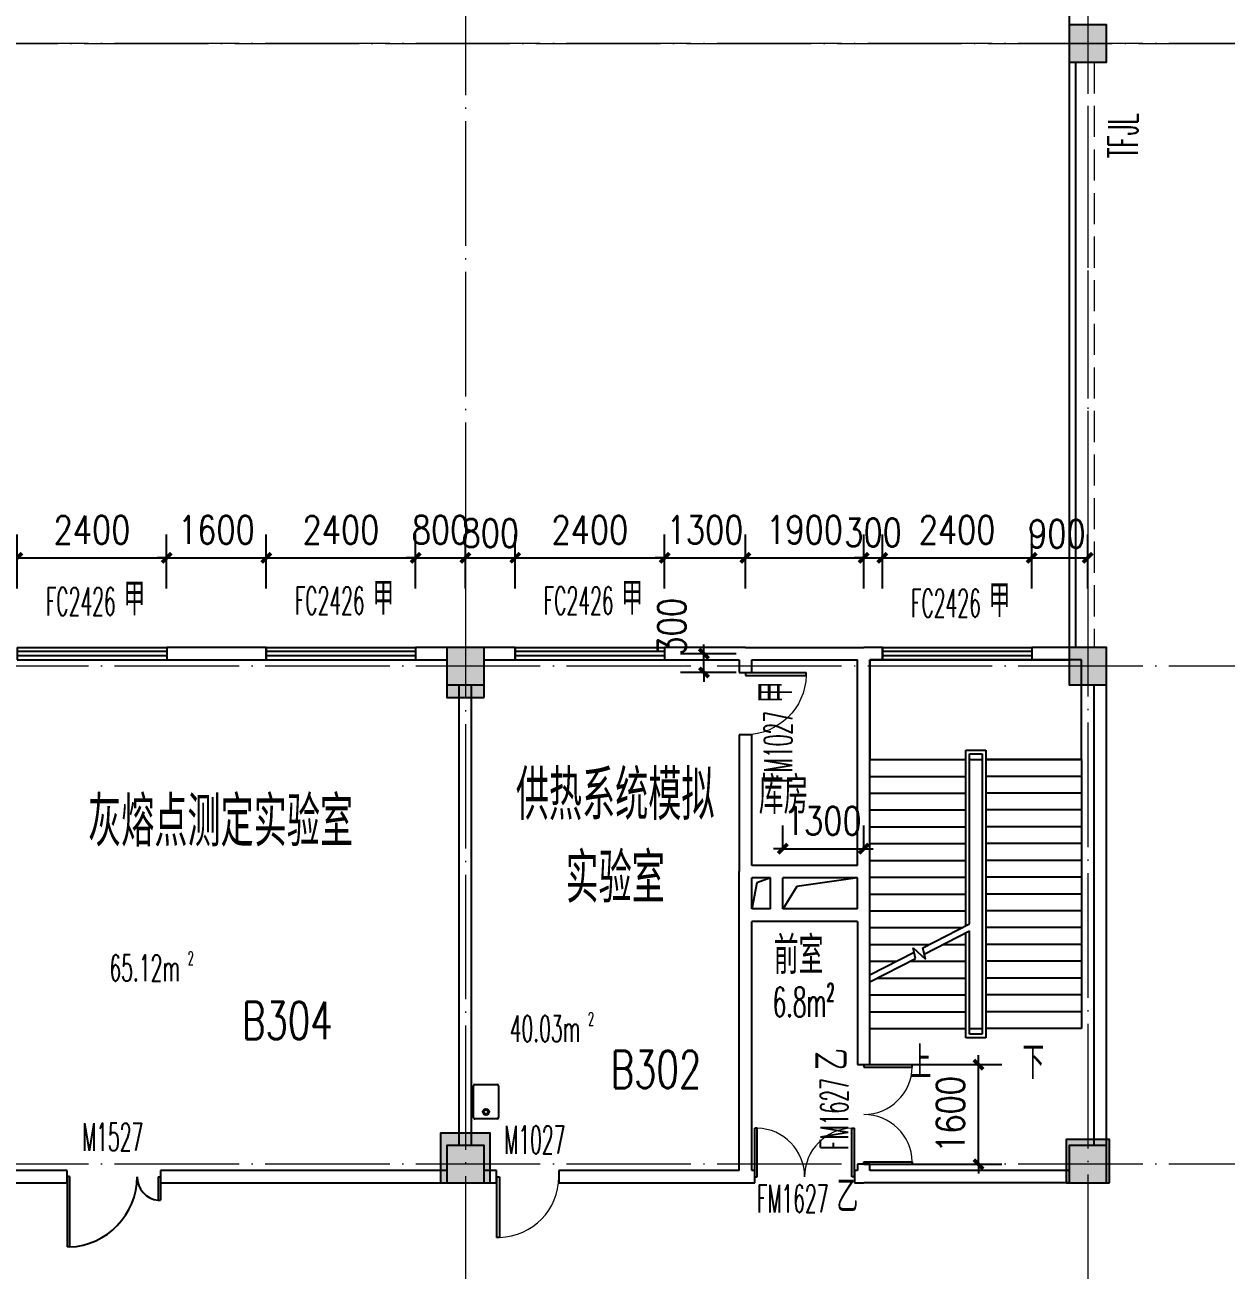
# Model space of a CAD drawing. Extents: x 1417642 to 3570900, y 124798 to 1191112.
# Drawn here: x 1557932 to 1577232, y 442096 to 462095 of the extents above; entities that cross this region are included whole.
import ezdxf

# ---------------------------------------------------------------- set-up
doc = ezdxf.new("R2010")
doc.units = 0
doc.header["$LTSCALE"] = 1000
doc.header["$MEASUREMENT"] = 0
doc.linetypes.add('DASH', pattern=[0.35, 0.25, -0.1])
doc.linetypes.add('DOTE', pattern=[2.42, 2, -0.2, 0.02, -0.2])
doc.layers.get('0').update_dxf_attribs({"linetype": 'CONTINUOUS'})
doc.layers.get('Defpoints').update_dxf_attribs({"linetype": 'CONTINUOUS'})
for name, color, linetype in [('colu', 2, 'CONTINUOUS'), ('COLUMN', 9, 'CONTINUOUS'), ('DIM_SYMB', 3, 'CONTINUOUS'), ('DOTE', 1, 'DOTE'), ('LATRINE', 6, 'CONTINUOUS'), ('PUB_DIM', 3, 'CONTINUOUS'), ('PUB_HATCH', 8, 'CONTINUOUS'), ('PUB_TEXT', 40, 'CONTINUOUS'), ('SPACE', 7, 'CONTINUOUS'), ('STAIR', 2, 'CONTINUOUS'), ('tiaozheng', 20, 'CONTINUOUS'), ('WALL', 4, 'CONTINUOUS'), ('WINDOW', 2, 'CONTINUOUS'), ('WINDOW_TEXT', 7, 'CONTINUOUS'), ('填充', 252, 'CONTINUOUS'), ('柱填充', 8, 'CONTINUOUS'), ('水点', 3, 'CONTINUOUS')]:
    doc.layers.add(name, color=color, linetype=linetype)
doc.styles.add('_TCH_DIM', font='ROMANS', dxfattribs={"width": 0.7, "bigfont": 'Z'})
doc.styles.add('_TCH_SPACE', font='ROMANS', dxfattribs={"width": 0.7, "height": 5, "bigfont": 'Z'})
doc.styles.add('_TCH_WINDOW', font='ROMANS.shx', dxfattribs={"width": 0.7, "height": 400, "bigfont": 'Z.shx'})
doc.styles.add('DIM_FONT', font='SIMPLEX.shx', dxfattribs={"width": 0.8})
doc.styles.get("Standard").update_dxf_attribs({"font": 'GBENOR', "bigfont": 'GBCBIG'})
doc.styles.add('Z', font='ROMANS', dxfattribs={"width": 0.7, "bigfont": 'Z'})
doc.dimstyles.new('DIMN150', dxfattribs={"dimscale": 1.5, "dimtxt": 300, "dimasz": 100, "dimexe": 250, "dimexo": 300, "dimgap": 150, "dimtad": 1, "dimdec": 0, "dimzin": 0, "dimdsep": 46, "dimtxsty": 'DIM_FONT', "dimblk": 'ARCHTICK', "dimcen": 0.09, "dimdle": 1.5, "dimclrt": 7, "dimazin": 2, "dimtfac": 1, "dimtdec": 0, "dimtix": 1, "dimtmove": 2, "dimatfit": 3, "dimldrblk": 'ARCHTICK', "dimfxl": 1, "dimtolj": 1, "dimtzin": 0, "dimarcsym": 0})

# ---------------------------------------------------------------- blocks, each defined once
blk = doc.blocks.new('M_E3')
for p, q in [((-275, -410), (-275, -50)), ((-255, -30), (255, -30)), ((275, -50), (275, -410)), ((255, -430), (-255, -430))]:
    blk.add_line(p, q)
at = {"const_width": 1.5}
for points in [[(-275, 0, 0.414214), (-305, -30, 0.414214)], [(305, -30, 0.414214), (275, 0, 0.414214)], [(-305, -430, 0.414214), (-275, -460, 0.414214)], [(275, -460, 0.414214), (305, -430, 0.414214)]]:
    blk.add_lwpolyline(points, format="xyb", dxfattribs=at)
for points in [[(-275, 0), (275, 0)], [(-305, -430), (-305, -30)], [(305, -30), (305, -430)], [(275, -460), (-275, -460)]]:
    blk.add_lwpolyline(points, dxfattribs=at)
for radius in [50, 32.5]:
    blk.add_circle((165, -230), radius)
for centre, start, end in [((-255, -50), 90, 180), ((255, -50), 0, 90), ((-255, -410), 180, 270), ((255, -410), 270, 0)]:
    blk.add_arc(centre, 20, start, end)
at = {"width": 0.8, "flags": 9}
for tag in ['XSIZE', 'YSIZE']:
    blk.add_attdef(tag, (0, 0), '', height=0.5, dxfattribs=at)
blk = doc.blocks.new('i89')
at = {"layer": '柱填充'}
h = blk.add_hatch(color=256, dxfattribs=at)
h.paths.add_polyline_path([(1555333, 501498), (1555333, 502098), (1554733, 502098), (1554733, 501498)])
h.paths.add_polyline_path([(1525733, 501498), (1525733, 502098), (1525133, 502098), (1525133, 501498)])
h.paths.add_polyline_path([(1517733, 501498), (1517733, 502098), (1517133, 502098), (1517133, 501498)])
h.paths.add_polyline_path([(1509733, 501498), (1509733, 502098), (1509133, 502098), (1509133, 501498)])
h.paths.add_polyline_path([(1501733, 501498), (1501733, 502098), (1501133, 502098), (1501133, 501498)])
h.paths.add_polyline_path([(1498133, 501498), (1498133, 502098), (1497533, 502098), (1497533, 501498)])
h.paths.add_polyline_path([(1498133, 529448), (1498133, 530148), (1497433, 530148), (1497433, 529448)])
h.paths.add_polyline_path([(1498133, 537448), (1498133, 538148), (1497433, 538148), (1497433, 537448)])
h.paths.add_polyline_path([(1541783, 545398), (1541783, 546098), (1541083, 546098), (1541083, 545398)])
h.paths.add_polyline_path([(1565333, 559098), (1565333, 559698), (1564733, 559698), (1564733, 559098)])
h.paths.add_polyline_path([(1565383, 549098), (1565383, 549798), (1564683, 549798), (1564683, 549098)])
h.paths.add_polyline_path([(1565333, 545498), (1565333, 546098), (1564733, 546098), (1564733, 545498)])
h.paths.add_polyline_path([(1565383, 538098), (1564683, 538098), (1564683, 537498), (1565383, 537498)])
h.paths.add_polyline_path([(1565333, 529498), (1565333, 530098), (1564733, 530098), (1564733, 529498)])
h.paths.add_polyline_path([(1565333, 519498), (1565333, 520098), (1564733, 520098), (1564733, 519498)])
h.paths.add_polyline_path([(1565333, 511498), (1565333, 512098), (1564733, 512098), (1564733, 511498)])
h.paths.add_polyline_path([(1565333, 501498), (1565333, 502098), (1564733, 502098), (1564733, 501498)])
h.paths.add_polyline_path([(1555333, 559098), (1555333, 559698), (1554733, 559698), (1554733, 559098)])
h.paths.add_polyline_path([(1555333, 549098), (1555333, 549698), (1554733, 549698), (1554733, 549098)])
h.paths.add_polyline_path([(1555333, 545498), (1555333, 546098), (1554733, 546098), (1554733, 545498)])
h.paths.add_polyline_path([(1555333, 537498), (1555333, 538098), (1554733, 538098), (1554733, 537498)])
h.paths.add_polyline_path([(1555433, 529448), (1555433, 530148), (1554733, 530148), (1554733, 529448)])
h.paths.add_polyline_path([(1555433, 519448), (1555433, 520148), (1554733, 520148), (1554733, 519448)])
h.paths.add_polyline_path([(1555433, 511498), (1555433, 512198), (1554733, 512198), (1554733, 511498)])
h.paths.add_polyline_path([(1551733, 557298), (1551733, 557898), (1551133, 557898), (1551133, 557298)])
h.paths.add_polyline_path([(1551783, 549098), (1551783, 549798), (1551083, 549798), (1551083, 549098)])
h.paths.add_polyline_path([(1551733, 545498), (1551733, 546098), (1551133, 546098), (1551133, 545498)])
h.paths.add_polyline_path([(1551733, 537498), (1551733, 538098), (1551133, 538098), (1551133, 537498)])
h.paths.add_polyline_path([(1551733, 529498), (1551733, 530098), (1551133, 530098), (1551133, 529498)])
h.paths.add_polyline_path([(1551733, 519498), (1551733, 520098), (1551133, 520098), (1551133, 519498)])
h.paths.add_polyline_path([(1551783, 511498), (1551783, 512198), (1551083, 512198), (1551083, 511498)])
h.paths.add_polyline_path([(1551733, 501498), (1551733, 502098), (1551133, 502098), (1551133, 501498)])
h.paths.add_polyline_path([(1541733, 559098), (1541733, 559698), (1541133, 559698), (1541133, 559098)])
h.paths.add_polyline_path([(1541733, 557298), (1541733, 557898), (1541133, 557898), (1541133, 557298)])
h.paths.add_polyline_path([(1541783, 549098), (1541783, 549798), (1541083, 549798), (1541083, 549098)])
h.paths.add_polyline_path([(1541733, 537498), (1541733, 538298), (1541133, 538298), (1541133, 537498)])
h.paths.add_polyline_path([(1541733, 519298), (1541733, 520098), (1541133, 520098), (1541133, 519298)])
h.paths.add_polyline_path([(1541833, 511498), (1541833, 512298), (1541033, 512298), (1541033, 511498)])
h.paths.add_polyline_path([(1541733, 501498), (1541733, 502098), (1541133, 502098), (1541133, 501498)])
h.paths.add_polyline_path([(1533733, 559098), (1533733, 559698), (1533133, 559698), (1533133, 559098)])
h.paths.add_polyline_path([(1533783, 549098), (1533783, 549798), (1533083, 549798), (1533083, 549098)])
h.paths.add_polyline_path([(1533733, 545498), (1533733, 546098), (1533133, 546098), (1533133, 545498)])
h.paths.add_polyline_path([(1533733, 537498), (1533733, 538298), (1533133, 538298), (1533133, 537498)])
h.paths.add_polyline_path([(1533733, 519298), (1533733, 520098), (1533133, 520098), (1533133, 519298)])
h.paths.add_polyline_path([(1533833, 511498), (1533833, 512298), (1533033, 512298), (1533033, 511498)])
h.paths.add_polyline_path([(1533733, 501498), (1533733, 502098), (1533133, 502098), (1533133, 501498)])
h.paths.add_polyline_path([(1525733, 559098), (1525733, 559698), (1525133, 559698), (1525133, 559098)])
h.paths.add_polyline_path([(1525783, 549098), (1525783, 549798), (1525083, 549798), (1525083, 549098)])
h.paths.add_polyline_path([(1525733, 545498), (1525733, 546098), (1525133, 546098), (1525133, 545498)])
h.paths.add_polyline_path([(1525733, 537498), (1525733, 538298), (1525133, 538298), (1525133, 537498)])
h.paths.add_polyline_path([(1525733, 519298), (1525733, 520098), (1525133, 520098), (1525133, 519298)])
h.paths.add_polyline_path([(1525833, 511498), (1525833, 512298), (1525033, 512298), (1525033, 511498)])
h.paths.add_polyline_path([(1517733, 559098), (1517733, 559698), (1517133, 559698), (1517133, 559098)])
h.paths.add_polyline_path([(1517783, 549098), (1517783, 549798), (1517083, 549798), (1517083, 549098)])
h.paths.add_polyline_path([(1517733, 545498), (1517733, 546098), (1517133, 546098), (1517133, 545498)])
h.paths.add_polyline_path([(1517733, 537498), (1517733, 538298), (1517133, 538298), (1517133, 537498)])
h.paths.add_polyline_path([(1517733, 519298), (1517733, 520098), (1517133, 520098), (1517133, 519298)])
h.paths.add_polyline_path([(1517833, 511498), (1517833, 512298), (1517033, 512298), (1517033, 511498)])
h.paths.add_polyline_path([(1509733, 559098), (1509733, 559698), (1509133, 559698), (1509133, 559098)])
h.paths.add_polyline_path([(1509783, 549098), (1509783, 549798), (1509083, 549798), (1509083, 549098)])
h.paths.add_polyline_path([(1509733, 545498), (1509733, 546098), (1509133, 546098), (1509133, 545498)])
h.paths.add_polyline_path([(1509733, 537498), (1509733, 538298), (1509133, 538298), (1509133, 537498)])
h.paths.add_polyline_path([(1509733, 519298), (1509733, 520098), (1509133, 520098), (1509133, 519298)])
h.paths.add_polyline_path([(1509833, 511498), (1509833, 512298), (1509033, 512298), (1509033, 511498)])
h.paths.add_polyline_path([(1509733, 480798), (1509733, 481398), (1509133, 481398), (1509133, 480798)])
h.paths.add_polyline_path([(1501733, 559098), (1501733, 559698), (1501133, 559698), (1501133, 559098)])
h.paths.add_polyline_path([(1501733, 549098), (1501733, 549698), (1501133, 549698), (1501133, 549098)])
h.paths.add_polyline_path([(1501733, 545498), (1501733, 546098), (1501133, 546098), (1501133, 545498)])
h.paths.add_polyline_path([(1501733, 537498), (1501733, 538098), (1501133, 538098), (1501133, 537498)])
h.paths.add_polyline_path([(1501733, 529498), (1501733, 530098), (1501133, 530098), (1501133, 529498)])
h.paths.add_polyline_path([(1501733, 519498), (1501733, 520098), (1501133, 520098), (1501133, 519498)])
h.paths.add_polyline_path([(1501833, 511498), (1501833, 512198), (1501133, 512198), (1501133, 511498)])
h.paths.add_polyline_path([(1501733, 480798), (1501733, 481398), (1501133, 481398), (1501133, 480798)])
h.paths.add_polyline_path([(1498133, 559098), (1498133, 559698), (1497533, 559698), (1497533, 559098)])
h.paths.add_polyline_path([(1498183, 549098), (1498183, 549798), (1497483, 549798), (1497483, 549098)])
h.paths.add_polyline_path([(1498133, 545498), (1498133, 546098), (1497533, 546098), (1497533, 545498)])
h.paths.add_polyline_path([(1498133, 519448), (1498133, 520148), (1497433, 520148), (1497433, 519448)])
h.paths.add_polyline_path([(1498133, 511448), (1498133, 512148), (1497433, 512148), (1497433, 511448)])
h.paths.add_polyline_path([(1498133, 480798), (1498133, 481398), (1497533, 481398), (1497533, 480798)])
h.paths.add_polyline_path([(1488133, 559098), (1488133, 559698), (1487533, 559698), (1487533, 559098)])
h.paths.add_polyline_path([(1488233, 549098), (1488233, 549798), (1487533, 549798), (1487533, 549098)])
h.paths.add_polyline_path([(1488133, 545498), (1488133, 546098), (1487533, 546098), (1487533, 545498)])
h.paths.add_polyline_path([(1488133, 537498), (1488133, 538098), (1487533, 538098), (1487533, 537498)])
h.paths.add_polyline_path([(1488133, 529498), (1488133, 530098), (1487533, 530098), (1487533, 529498)])
h.paths.add_polyline_path([(1488133, 519498), (1488133, 520098), (1487533, 520098), (1487533, 519498)])
h.paths.add_polyline_path([(1488133, 511498), (1488133, 512098), (1487533, 512098), (1487533, 511498)])
h.paths.add_polyline_path([(1488133, 501498), (1488133, 502098), (1487533, 502098), (1487533, 501498)])
h.paths.add_polyline_path([(1488133, 480798), (1488133, 481398), (1487533, 481398), (1487533, 480798)])
h.paths.add_polyline_path([(1498133, 484398), (1498133, 485198), (1497433, 485198), (1497433, 484398)])
h.paths.add_polyline_path([(1498134, 496298), (1498134, 497098), (1497433, 497098), (1497433, 496298)])
h.paths.add_polyline_path([(1487533, 497098), (1487533, 496298), (1488233, 496298), (1488233, 497098)])
h.paths.add_polyline_path([(1487533, 485198), (1487533, 484398), (1488233, 484398), (1488233, 485198)])
h.paths.add_polyline_path([(1509733, 496298), (1509733, 497098), (1509033, 497098), (1509033, 496298)])
h.paths.add_polyline_path([(1509733, 484398), (1509733, 485198), (1509033, 485198), (1509033, 484398)])
at = {"layer": 'colu'}
for points in [[(1551733, 529498), (1551733, 530098), (1551133, 530098), (1551133, 529498)], [(1541733, 519298), (1541733, 520098), (1541133, 520098), (1541133, 519298)], [(1551733, 519498), (1551733, 520098), (1551133, 520098), (1551133, 519498)], [(1541833, 511498), (1541833, 512298), (1541033, 512298), (1541033, 511498)], [(1551783, 511498), (1551783, 512198), (1551083, 512198), (1551083, 511498)]]:
    blk.add_lwpolyline(points, close=True, dxfattribs=at)
blk = doc.blocks.new('_ArchTick')
at = {"color": 0, "linetype": 'ByBlock', "const_width": 0.4}
blk.add_lwpolyline([(-0.5, -0.5), (0.5, 0.5)], dxfattribs=at)
blk = doc.blocks.new('*D1680')
at = {"layer": 'Defpoints', "color": 0}
for p in [(1568843, 451996), (1569808, 451996), (1569808, 451696)]:
    blk.add_point(p, dxfattribs=at)
at = {"layer": 'PUB_DIM', "color": 0, "lineweight": -2}
for p, q in [((1569358, 451996), (1568468, 451996)), ((1568843, 451996), (1568843, 452146)), ((1568843, 451696), (1568843, 451996)), ((1569358, 451696), (1568468, 451696)), ((1568843, 451696), (1568843, 451546))]:
    blk.add_line(p, q, dxfattribs=at)
at = {"layer": 'PUB_DIM', "color": 0, "lineweight": -2, "xscale": 150, "yscale": 150, "zscale": 150}
for p, rotation in [((1568843, 451996), 270), ((1568843, 451696), 90)]:
    blk.add_blockref('_ArchTick', p, dxfattribs=dict(at, rotation=rotation))
at = {"layer": 'PUB_DIM', "color": 7, "insert": (1568326, 452429), "char_height": 450, "attachment_point": 5, "rotation": 90, "style": 'DIM_FONT'}
blk.add_mtext('\\A1;300', dxfattribs=at)
blk = doc.blocks.new('*D1681')
at = {"layer": 'Defpoints', "color": 0}
for p in [(1571410, 448864), (1570110, 448396), (1571410, 448396)]:
    blk.add_point(p, dxfattribs=at)
at = {"layer": 'PUB_DIM', "color": 0, "lineweight": -2}
for p, q in [((1570110, 448846), (1570110, 449239)), ((1571410, 448846), (1571410, 449239)), ((1570110, 448864), (1569960, 448864)), ((1570110, 448864), (1571410, 448864)), ((1571410, 448864), (1571560, 448864))]:
    blk.add_line(p, q, dxfattribs=at)
at = {"layer": 'PUB_DIM', "color": 0, "lineweight": -2, "xscale": 150, "yscale": 150, "zscale": 150}
blk.add_blockref('_ArchTick', (1570110, 448864), dxfattribs=at)
at = {"layer": 'PUB_DIM', "color": 0, "lineweight": -2, "xscale": 150, "yscale": 150, "zscale": 150, "rotation": 180}
blk.add_blockref('_ArchTick', (1571410, 448864), dxfattribs=at)
at = {"layer": 'PUB_DIM', "color": 7, "insert": (1570760, 449314), "char_height": 450, "attachment_point": 5, "style": 'DIM_FONT'}
blk.add_mtext('\\A1;1300', dxfattribs=at)
blk = doc.blocks.new('*D1830')
at = {"layer": 'Defpoints', "color": 0}
for p in [(1560210, 453536), (1557810, 452591), (1560210, 452591)]:
    blk.add_point(p, dxfattribs=at)
at = {"layer": 'PUB_DIM', "color": 0, "lineweight": -2}
for p, q in [((1557810, 453041), (1557810, 453911)), ((1560210, 453041), (1560210, 453911)), ((1557808, 453536), (1560213, 453536))]:
    blk.add_line(p, q, dxfattribs=at)
at = {"layer": 'PUB_DIM', "color": 0, "lineweight": -2, "xscale": 150, "yscale": 150, "zscale": 150, "rotation": 180}
blk.add_blockref('_ArchTick', (1557810, 453536), dxfattribs=at)
at = {"layer": 'PUB_DIM', "color": 0, "lineweight": -2, "xscale": 150, "yscale": 150, "zscale": 150}
blk.add_blockref('_ArchTick', (1560210, 453536), dxfattribs=at)
at = {"layer": 'PUB_DIM', "color": 7, "insert": (1559010, 453986), "char_height": 450, "attachment_point": 5, "style": 'DIM_FONT'}
blk.add_mtext('\\A1;2400', dxfattribs=at)
blk = doc.blocks.new('*D1831')
at = {"layer": 'Defpoints', "color": 0}
for p in [(1561810, 453536), (1560210, 452591), (1561810, 452591)]:
    blk.add_point(p, dxfattribs=at)
at = {"layer": 'PUB_DIM', "color": 0, "lineweight": -2}
for p, q in [((1560210, 453041), (1560210, 453911)), ((1561810, 453041), (1561810, 453911)), ((1560210, 453536), (1560060, 453536)), ((1560210, 453536), (1561810, 453536)), ((1561810, 453536), (1561960, 453536))]:
    blk.add_line(p, q, dxfattribs=at)
at = {"layer": 'PUB_DIM', "color": 0, "lineweight": -2, "xscale": 150, "yscale": 150, "zscale": 150}
blk.add_blockref('_ArchTick', (1560210, 453536), dxfattribs=at)
at = {"layer": 'PUB_DIM', "color": 0, "lineweight": -2, "xscale": 150, "yscale": 150, "zscale": 150, "rotation": 180}
blk.add_blockref('_ArchTick', (1561810, 453536), dxfattribs=at)
at = {"layer": 'PUB_DIM', "color": 7, "insert": (1561010, 453986), "char_height": 450, "attachment_point": 5, "style": 'DIM_FONT'}
blk.add_mtext('\\A1;1600', dxfattribs=at)
blk = doc.blocks.new('*D1832')
at = {"layer": 'Defpoints', "color": 0}
for p in [(1564210, 453536), (1561810, 452591), (1564210, 452591)]:
    blk.add_point(p, dxfattribs=at)
at = {"layer": 'PUB_DIM', "color": 0, "lineweight": -2}
for p, q in [((1561810, 453041), (1561810, 453911)), ((1564210, 453041), (1564210, 453911)), ((1561808, 453536), (1564213, 453536))]:
    blk.add_line(p, q, dxfattribs=at)
at = {"layer": 'PUB_DIM', "color": 0, "lineweight": -2, "xscale": 150, "yscale": 150, "zscale": 150, "rotation": 180}
blk.add_blockref('_ArchTick', (1561810, 453536), dxfattribs=at)
at = {"layer": 'PUB_DIM', "color": 0, "lineweight": -2, "xscale": 150, "yscale": 150, "zscale": 150}
blk.add_blockref('_ArchTick', (1564210, 453536), dxfattribs=at)
at = {"layer": 'PUB_DIM', "color": 7, "insert": (1563010, 453986), "char_height": 450, "attachment_point": 5, "style": 'DIM_FONT'}
blk.add_mtext('\\A1;2400', dxfattribs=at)
blk = doc.blocks.new('*D1833')
at = {"layer": 'Defpoints', "color": 0}
for p in [(1565010, 453536), (1564210, 452591), (1565010, 452591)]:
    blk.add_point(p, dxfattribs=at)
at = {"layer": 'PUB_DIM', "color": 0, "lineweight": -2}
for p, q in [((1564210, 453041), (1564210, 453911)), ((1565010, 453041), (1565010, 453911)), ((1564210, 453536), (1564060, 453536)), ((1564210, 453536), (1565010, 453536)), ((1565010, 453536), (1565160, 453536))]:
    blk.add_line(p, q, dxfattribs=at)
at = {"layer": 'PUB_DIM', "color": 0, "lineweight": -2, "xscale": 150, "yscale": 150, "zscale": 150}
blk.add_blockref('_ArchTick', (1564210, 453536), dxfattribs=at)
at = {"layer": 'PUB_DIM', "color": 0, "lineweight": -2, "xscale": 150, "yscale": 150, "zscale": 150, "rotation": 180}
blk.add_blockref('_ArchTick', (1565010, 453536), dxfattribs=at)
at = {"layer": 'PUB_DIM', "color": 7, "insert": (1564610, 453986), "char_height": 450, "attachment_point": 5, "style": 'DIM_FONT'}
blk.add_mtext('\\A1;800', dxfattribs=at)
blk = doc.blocks.new('*D1834')
at = {"layer": 'Defpoints', "color": 0}
for p in [(1565810, 453536), (1565010, 452591), (1565810, 452591)]:
    blk.add_point(p, dxfattribs=at)
at = {"layer": 'PUB_DIM', "color": 0, "lineweight": -2}
for p, q in [((1565010, 453041), (1565010, 453911)), ((1565810, 453041), (1565810, 453911)), ((1565008, 453536), (1565813, 453536))]:
    blk.add_line(p, q, dxfattribs=at)
at = {"layer": 'PUB_DIM', "color": 0, "lineweight": -2, "xscale": 150, "yscale": 150, "zscale": 150, "rotation": 180}
blk.add_blockref('_ArchTick', (1565010, 453536), dxfattribs=at)
at = {"layer": 'PUB_DIM', "color": 0, "lineweight": -2, "xscale": 150, "yscale": 150, "zscale": 150}
blk.add_blockref('_ArchTick', (1565810, 453536), dxfattribs=at)
at = {"layer": 'PUB_DIM', "color": 7, "insert": (1565410, 453934), "char_height": 450, "attachment_point": 5, "style": 'DIM_FONT'}
blk.add_mtext('\\A1;800', dxfattribs=at)
blk = doc.blocks.new('*D1835')
at = {"layer": 'Defpoints', "color": 0}
for p in [(1568210, 453536), (1565810, 452591), (1568210, 452591)]:
    blk.add_point(p, dxfattribs=at)
at = {"layer": 'PUB_DIM', "color": 0, "lineweight": -2}
for p, q in [((1565810, 453041), (1565810, 453911)), ((1568210, 453041), (1568210, 453911)), ((1565808, 453536), (1568213, 453536))]:
    blk.add_line(p, q, dxfattribs=at)
at = {"layer": 'PUB_DIM', "color": 0, "lineweight": -2, "xscale": 150, "yscale": 150, "zscale": 150, "rotation": 180}
blk.add_blockref('_ArchTick', (1565810, 453536), dxfattribs=at)
at = {"layer": 'PUB_DIM', "color": 0, "lineweight": -2, "xscale": 150, "yscale": 150, "zscale": 150}
blk.add_blockref('_ArchTick', (1568210, 453536), dxfattribs=at)
at = {"layer": 'PUB_DIM', "color": 7, "insert": (1567010, 453986), "char_height": 450, "attachment_point": 5, "style": 'DIM_FONT'}
blk.add_mtext('\\A1;2400', dxfattribs=at)
blk = doc.blocks.new('*D1836')
at = {"layer": 'Defpoints', "color": 0}
for p in [(1569510, 453536), (1568210, 452591), (1569510, 452591)]:
    blk.add_point(p, dxfattribs=at)
at = {"layer": 'PUB_DIM', "color": 0, "lineweight": -2}
for p, q in [((1568210, 453041), (1568210, 453911)), ((1569510, 453041), (1569510, 453911)), ((1568210, 453536), (1568060, 453536)), ((1568210, 453536), (1569510, 453536)), ((1569510, 453536), (1569660, 453536))]:
    blk.add_line(p, q, dxfattribs=at)
at = {"layer": 'PUB_DIM', "color": 0, "lineweight": -2, "xscale": 150, "yscale": 150, "zscale": 150}
blk.add_blockref('_ArchTick', (1568210, 453536), dxfattribs=at)
at = {"layer": 'PUB_DIM', "color": 0, "lineweight": -2, "xscale": 150, "yscale": 150, "zscale": 150, "rotation": 180}
blk.add_blockref('_ArchTick', (1569510, 453536), dxfattribs=at)
at = {"layer": 'PUB_DIM', "color": 7, "insert": (1568860, 453986), "char_height": 450, "attachment_point": 5, "style": 'DIM_FONT'}
blk.add_mtext('\\A1;1300', dxfattribs=at)
blk = doc.blocks.new('*D1837')
at = {"layer": 'Defpoints', "color": 0}
for p in [(1571410, 453536), (1569510, 452591), (1571410, 452591)]:
    blk.add_point(p, dxfattribs=at)
at = {"layer": 'PUB_DIM', "color": 0, "lineweight": -2}
for p, q in [((1569510, 453041), (1569510, 453911)), ((1571410, 453041), (1571410, 453911)), ((1569508, 453536), (1571413, 453536))]:
    blk.add_line(p, q, dxfattribs=at)
at = {"layer": 'PUB_DIM', "color": 0, "lineweight": -2, "xscale": 150, "yscale": 150, "zscale": 150, "rotation": 180}
blk.add_blockref('_ArchTick', (1569510, 453536), dxfattribs=at)
at = {"layer": 'PUB_DIM', "color": 0, "lineweight": -2, "xscale": 150, "yscale": 150, "zscale": 150}
blk.add_blockref('_ArchTick', (1571410, 453536), dxfattribs=at)
at = {"layer": 'PUB_DIM', "color": 7, "insert": (1570460, 453986), "char_height": 450, "attachment_point": 5, "style": 'DIM_FONT'}
blk.add_mtext('\\A1;1900', dxfattribs=at)
blk = doc.blocks.new('*D1838')
at = {"layer": 'Defpoints', "color": 0}
for p in [(1571710, 453536), (1571410, 452591), (1571710, 452591)]:
    blk.add_point(p, dxfattribs=at)
at = {"layer": 'PUB_DIM', "color": 0, "lineweight": -2}
for p, q in [((1571410, 453041), (1571410, 453911)), ((1571710, 453041), (1571710, 453911)), ((1571410, 453536), (1571260, 453536)), ((1571410, 453536), (1571710, 453536)), ((1571710, 453536), (1571860, 453536))]:
    blk.add_line(p, q, dxfattribs=at)
at = {"layer": 'PUB_DIM', "color": 0, "lineweight": -2, "xscale": 150, "yscale": 150, "zscale": 150}
blk.add_blockref('_ArchTick', (1571410, 453536), dxfattribs=at)
at = {"layer": 'PUB_DIM', "color": 0, "lineweight": -2, "xscale": 150, "yscale": 150, "zscale": 150, "rotation": 180}
blk.add_blockref('_ArchTick', (1571710, 453536), dxfattribs=at)
at = {"layer": 'PUB_DIM', "color": 7, "insert": (1571560, 453943), "char_height": 450, "attachment_point": 5, "style": 'DIM_FONT'}
blk.add_mtext('\\A1;300', dxfattribs=at)
blk = doc.blocks.new('*D1839')
at = {"layer": 'Defpoints', "color": 0}
for p in [(1574110, 453536), (1571710, 452591), (1574110, 452591)]:
    blk.add_point(p, dxfattribs=at)
at = {"layer": 'PUB_DIM', "color": 0, "lineweight": -2}
for p, q in [((1571710, 453041), (1571710, 453911)), ((1574110, 453041), (1574110, 453911)), ((1571708, 453536), (1574113, 453536))]:
    blk.add_line(p, q, dxfattribs=at)
at = {"layer": 'PUB_DIM', "color": 0, "lineweight": -2, "xscale": 150, "yscale": 150, "zscale": 150, "rotation": 180}
blk.add_blockref('_ArchTick', (1571710, 453536), dxfattribs=at)
at = {"layer": 'PUB_DIM', "color": 0, "lineweight": -2, "xscale": 150, "yscale": 150, "zscale": 150}
blk.add_blockref('_ArchTick', (1574110, 453536), dxfattribs=at)
at = {"layer": 'PUB_DIM', "color": 7, "insert": (1572910, 453986), "char_height": 450, "attachment_point": 5, "style": 'DIM_FONT'}
blk.add_mtext('\\A1;2400', dxfattribs=at)
blk = doc.blocks.new('*D1840')
at = {"layer": 'Defpoints', "color": 0}
for p in [(1575010, 453536), (1574110, 452591), (1575010, 452591)]:
    blk.add_point(p, dxfattribs=at)
at = {"layer": 'PUB_DIM', "color": 0, "lineweight": -2}
for p, q in [((1574110, 453041), (1574110, 453911)), ((1575010, 453041), (1575010, 453911)), ((1574108, 453536), (1575013, 453536))]:
    blk.add_line(p, q, dxfattribs=at)
at = {"layer": 'PUB_DIM', "color": 0, "lineweight": -2, "xscale": 150, "yscale": 150, "zscale": 150, "rotation": 180}
blk.add_blockref('_ArchTick', (1574110, 453536), dxfattribs=at)
at = {"layer": 'PUB_DIM', "color": 0, "lineweight": -2, "xscale": 150, "yscale": 150, "zscale": 150}
blk.add_blockref('_ArchTick', (1575010, 453536), dxfattribs=at)
at = {"layer": 'PUB_DIM', "color": 7, "insert": (1574514, 453921), "char_height": 450, "attachment_point": 5, "style": 'DIM_FONT'}
blk.add_mtext('\\A1;900', dxfattribs=at)
blk = doc.blocks.new('*D2293')
at = {"layer": 'Defpoints', "color": 0}
for p in [(1571510, 445396), (1573254, 445396), (1571510, 443796)]:
    blk.add_point(p, dxfattribs=at)
at = {"layer": 'PUB_DIM', "color": 0, "lineweight": -2}
for p, q in [((1571960, 445396), (1573629, 445396)), ((1573254, 445396), (1573254, 445546)), ((1573254, 443796), (1573254, 445396)), ((1571960, 443796), (1573629, 443796)), ((1573254, 443796), (1573254, 443646))]:
    blk.add_line(p, q, dxfattribs=at)
at = {"layer": 'PUB_DIM', "color": 0, "lineweight": -2, "xscale": 150, "yscale": 150, "zscale": 150}
for p, rotation in [((1573254, 445396), 270), ((1573254, 443796), 90)]:
    blk.add_blockref('_ArchTick', p, dxfattribs=dict(at, rotation=rotation))
at = {"layer": 'PUB_DIM', "color": 7, "insert": (1572804, 444596), "char_height": 450, "attachment_point": 5, "rotation": 90, "style": 'DIM_FONT'}
blk.add_mtext('\\A1;1600', dxfattribs=at)
blk = doc.blocks.new('_FZH')
blk.add_lwpolyline([(-0.5, -0.5), (0.5, -0.5), (0.5, 0.5), (-0.5, 0.5)], close=True)
at = {"layer": 'PUB_HATCH'}
blk.add_solid([(-0.5, -0.5), (0.5, -0.5), (-0.5, 0.5), (0.5, 0.5)], dxfattribs=at)
blk = doc.blocks.new('$TCHSYS$WIN2D')
for p, q in [((-0.5, 0.5), (0.5, 0.5)), ((-0.5, 0.5), (-0.5, -0.5)), ((0.5, 0.5), (0.5, -0.5)), ((0.5, 0.1667), (-0.5, 0.1667)), ((0.5, -0.1667), (-0.5, -0.1667)), ((-0.5, -0.5), (0.5, -0.5))]:
    blk.add_line(p, q)
blk = doc.blocks.new('$DorLib2D$00000225')
at = {"color": 0}
for p, q in [((0.475, -0.001), (0.475, 0.752)), ((0.475, 0.752), (0.5, 0.752)), ((0.5, -0.001), (0.5, 0.752)), ((-0.5, 0), (-0.5, 0.252)), ((-0.475, 0.252), (-0.5, 0.252)), ((-0.475, 0), (-0.475, 0.252)), ((-0.475, 0), (-0.5, 0)), ((0.475, -0.001), (0.5, -0.001))]:
    blk.add_line(p, q, dxfattribs=at)
for centre, radius, start, end in [((0.505, -0.002), 0.755, 92.2493, 179.7238), ((-0.501, 0.003), 0.251, 359.7899, 84.0974)]:
    blk.add_arc(centre, radius, start, end, dxfattribs=at)
blk = doc.blocks.new('$DorLib2D$00000002')
for p, q in [((-0.5, 0), (-0.5, 0.4875)), ((-0.475, 0.4875), (-0.5, 0.4875)), ((-0.475, 0), (-0.475, 0.4875)), ((0.475, 0), (0.475, 0.4875)), ((0.475, 0.4875), (0.5, 0.4875)), ((0.5, 0), (0.5, 0.4875)), ((-0.5, 0), (-0.475, 0)), ((0.5, 0), (0.475, 0))]:
    blk.add_line(p, q)
at = {"lineweight": 13}
for centre, start, end in [((-0.4875, 0), 0, 88.53072), ((0.4875, 0), 91.46928, 180)]:
    blk.add_arc(centre, 0.4875, start, end, dxfattribs=at)
blk = doc.blocks.new('$DorLib2D$00000001')
for p, q in [((0.45, 0.975), (0.5, 0.975)), ((0.45, 0), (0.45, 0.975)), ((0.5, 0), (0.5, 0.975)), ((0.5, 0), (0.45, 0))]:
    blk.add_line(p, q)
at = {"lineweight": 13}
blk.add_arc((0.475, 0), 0.975, 91.4693, 180, dxfattribs=at)

msp = doc.modelspace()

# ---------------------------------------------------------------- linework, layer by layer
at = {"layer": 'DIM_SYMB'}
for points in [[(1574110.3, 445840.8, 0, 0, 0), (1574110.3, 451095.8, 0, 0, 0), (1572310.3, 451095.8, 0, 0, 0), (1572310.3, 447775.8, 120, 0, 0), (1572310.3, 447325.8, 0, 0, 0)], [(1572310.3, 445840.8, 0, 0, 0), (1572310.3, 446605.8, 120, 0, 0), (1572310.3, 447055.8, 0, 0, 0)]]:
    msp.add_lwpolyline(points, format="xyseb", dxfattribs=at)
at = {"layer": 'DOTE', "lineweight": 0}
for points in [[(1565010.3, 496846.8), (1565010.3, 385594.9)], [(1575010.3, 496869), (1575010.3, 385594.9)], [(1597673.8, 461795.5), (1501610.3, 461795.5)], [(1527422.9, 461795.5), (1596825.4, 461795.5)], [(1597673.8, 451795.5), (1501410.3, 451795.5)], [(1597673.8, 443795.5), (1501410.3, 443795.5)]]:
    msp.add_lwpolyline(points, dxfattribs=at)
at = {"layer": 'LATRINE', "linetype": 'DASH', "lineweight": 0, "ltscale": 2}
for p, q in [((1575010.3, 461495.5), (1575010.3, 452095.8)), ((1575110.3, 461495.5), (1575110.3, 452095.8))]:
    msp.add_line(p, q, dxfattribs=at)
at = {"layer": 'STAIR'}
for p, q in [((1574710.3, 469495.5), (1574710.3, 452095.8)), ((1574810.3, 461495.5), (1574810.3, 452095.8)), ((1574910.3, 451895.8), (1571510.3, 451895.8)), ((1571510.3, 451895.8), (1571510.3, 450295.8)), ((1574910.3, 450295.8), (1574910.3, 451895.8)), ((1573050.3, 447625.4), (1573050.3, 450445.8)), ((1573050.3, 450445.8), (1573370.3, 450445.8)), ((1573370.3, 450445.8), (1573370.3, 445825.8)), ((1571510.3, 446837.8), (1571510.3, 450295.8)), ((1571510.3, 450295.8), (1573050.3, 450295.8)), ((1571510.3, 450295.8), (1573050.3, 450295.8)), ((1573110.3, 447656.1), (1573110.3, 450385.8)), ((1573110.3, 450385.8), (1573310.3, 450385.8)), ((1573110.3, 447656.1), (1573110.3, 450295.8)), ((1573110.3, 450295.8), (1573310.3, 450295.8)), ((1573310.3, 450385.8), (1573310.3, 445885.8)), ((1573310.3, 450295.8), (1573310.3, 445975.8)), ((1574910.3, 450295.8), (1573370.3, 450295.8)), ((1573370.3, 450295.8), (1574910.3, 450295.8)), ((1574910.3, 450295.8), (1574910.3, 445975.8)), ((1571510.3, 450025.8), (1573050.3, 450025.8)), ((1574910.3, 450025.8), (1573370.3, 450025.8)), ((1571510.3, 449755.8), (1573050.3, 449755.8)), ((1574910.3, 449755.8), (1573370.3, 449755.8)), ((1571510.3, 449485.8), (1573050.3, 449485.8)), ((1574910.3, 449485.8), (1573370.3, 449485.8)), ((1571510.3, 449215.8), (1573050.3, 449215.8)), ((1574910.3, 449215.8), (1573370.3, 449215.8)), ((1571510.3, 448945.8), (1573050.3, 448945.8)), ((1574910.3, 448945.8), (1573370.3, 448945.8)), ((1571510.3, 448675.8), (1573050.3, 448675.8)), ((1574910.3, 448675.8), (1573370.3, 448675.8)), ((1571510.3, 448405.8), (1573050.3, 448405.8)), ((1574910.3, 448405.8), (1573370.3, 448405.8)), ((1571510.3, 448135.8), (1573050.3, 448135.8)), ((1574910.3, 448135.8), (1573370.3, 448135.8)), ((1571510.3, 447865.8), (1573050.3, 447865.8)), ((1574910.3, 447865.8), (1573370.3, 447865.8)), ((1571510.3, 447595.8), (1572992.4, 447595.8)), ((1572361.7, 447273.2), (1573110.3, 447656.1)), ((1574910.3, 447595.8), (1573370.3, 447595.8)), ((1572383.3, 447172), (1573110.3, 447543.8)), ((1573050.3, 445825.8), (1573050.3, 447513.1)), ((1573110.3, 445975.8), (1573110.3, 447543.8)), ((1573110.3, 445885.8), (1573110.3, 447543.8)), ((1571510.3, 447325.8), (1572464.4, 447325.8)), ((1571510.3, 446837.8), (1572219.5, 447200.5)), ((1572241.1, 447099.3), (1572203.8, 447273.8)), ((1572203.8, 447273.8), (1572400.8, 447090.6)), ((1572400.8, 447090.6), (1572361.7, 447273.2)), ((1572684.1, 447325.8), (1573050.3, 447325.8)), ((1574910.3, 447325.8), (1573370.3, 447325.8)), ((1571510.3, 446725.5), (1572241.1, 447099.3)), ((1571510.3, 447055.8), (1571936.5, 447055.8)), ((1572156.1, 447055.8), (1573050.3, 447055.8)), ((1574910.3, 447055.8), (1573370.3, 447055.8)), ((1571510.3, 445975.8), (1571510.3, 446725.5)), ((1571628.2, 446785.8), (1573050.3, 446785.8)), ((1574910.3, 446785.8), (1573370.3, 446785.8)), ((1571510.3, 446515.8), (1573050.3, 446515.8)), ((1574910.3, 446515.8), (1573370.3, 446515.8)), ((1571510.3, 446245.8), (1573050.3, 446245.8)), ((1574910.3, 446245.8), (1573370.3, 446245.8)), ((1571510.3, 445975.8), (1573050.3, 445975.8)), ((1573370.3, 445825.8), (1573050.3, 445825.8)), ((1573110.3, 445975.8), (1573310.3, 445975.8)), ((1573310.3, 445885.8), (1573110.3, 445885.8)), ((1574910.3, 445975.8), (1573370.3, 445975.8))]:
    msp.add_line(p, q, dxfattribs=at)
at = {"layer": 'tiaozheng', "color": 2}
for p, q in [((1569910.3, 448395.5), (1569693.9, 448314)), ((1571310.3, 448395.5), (1570337.7, 448258.8)), ((1569693.9, 448314), (1569610.3, 447895.5)), ((1570337.7, 448258.8), (1570110.3, 447895.5))]:
    msp.add_line(p, q, dxfattribs=at)
at = {"layer": 'WALL'}
for p, q in [((1561810.3, 452095.8), (1560210.3, 452095.8)), ((1560210.3, 452095.8), (1560210.3, 451895.8)), ((1561810.3, 451895.8), (1561810.3, 452095.8)), ((1564710.3, 452095.8), (1564210.3, 452095.8)), ((1564210.3, 452095.8), (1564210.3, 451895.8)), ((1565810.3, 452095.8), (1565310.3, 452095.8)), ((1565810.3, 451895.8), (1565810.3, 452095.8)), ((1569510.3, 452095.8), (1568210.3, 452095.8)), ((1568210.3, 452095.8), (1568210.3, 451895.8)), ((1569510.3, 452095.8), (1571410.3, 452095.8)), ((1571710.3, 452095.8), (1571410.3, 452095.8)), ((1571710.3, 451895.8), (1571710.3, 452095.8)), ((1574710.3, 452095.8), (1574110.3, 452095.8)), ((1574110.3, 452095.8), (1574110.3, 451895.8)), ((1560210.3, 451895.8), (1561810.3, 451895.8)), ((1564210.3, 451895.8), (1564710.3, 451895.8)), ((1565310.3, 451895.8), (1565810.3, 451895.8)), ((1568210.3, 451895.8), (1569410.3, 451895.8)), ((1569410.3, 451895.8), (1569410.3, 451695.5)), ((1569610.3, 451895.8), (1571310.3, 451895.8)), ((1569610.3, 451695.5), (1569610.3, 451895.8)), ((1571310.3, 448595.8), (1571310.3, 451895.8)), ((1571510.3, 451895.8), (1571710.3, 451895.8)), ((1571510.3, 448495.8), (1571510.3, 451895.8)), ((1574110.3, 451895.8), (1574710.3, 451895.8)), ((1569410.3, 451695.5), (1569610.3, 451695.5)), ((1564910.3, 444095.8), (1564910.3, 451495.8)), ((1565110.3, 444095.8), (1565110.3, 451495.8)), ((1575110.3, 444095.8), (1575110.3, 451495.8)), ((1575310.3, 444095.8), (1575310.3, 451495.8)), ((1569610.3, 450695.5), (1569410.3, 450695.5)), ((1569410.3, 450695.5), (1569410.3, 448495.8)), ((1569610.3, 448595.8), (1569610.3, 450695.5)), ((1570010.3, 448595.8), (1569610.3, 448595.8)), ((1571310.3, 448595.8), (1570010.3, 448595.8)), ((1569410.3, 447795.8), (1569410.3, 448495.8)), ((1569610.3, 447895.8), (1569610.3, 448395.8)), ((1569910.3, 448395.8), (1569610.3, 448395.8)), ((1569910.3, 447895.8), (1569910.3, 448395.8)), ((1570110.3, 447895.8), (1570110.3, 448395.8)), ((1571310.3, 448395.8), (1570110.3, 448395.8)), ((1571310.3, 447895.8), (1571310.3, 448395.8)), ((1571510.3, 447795.8), (1571510.3, 448495.8)), ((1569410.3, 443695.8), (1569410.3, 447795.8)), ((1569910.3, 447895.8), (1569610.3, 447895.8)), ((1571310.3, 447895.8), (1570110.3, 447895.8)), ((1571510.3, 445395.8), (1571510.3, 447795.8)), ((1569610.3, 443695.8), (1569610.3, 447695.8)), ((1570010.3, 447695.8), (1569610.3, 447695.8)), ((1571310.3, 447695.8), (1570010.3, 447695.8)), ((1571310.3, 447695.8), (1571310.3, 445395.8)), ((1571310.3, 445395.8), (1571510.3, 445395.8)), ((1571510.3, 443795.8), (1571310.3, 443795.8)), ((1571310.3, 443795.8), (1571310.3, 443695.8)), ((1571510.3, 443695.8), (1571510.3, 443795.8)), ((1558610.3, 443695.8), (1557310.3, 443695.8)), ((1558610.3, 443495.8), (1558610.3, 443695.8)), ((1564710.3, 443695.8), (1560110.3, 443695.8)), ((1560110.3, 443695.8), (1560110.3, 443495.8)), ((1565510.5, 443695.8), (1565310.3, 443695.8)), ((1565510.5, 443495.8), (1565510.5, 443695.8)), ((1569410.3, 443695.8), (1566510.5, 443695.8)), ((1566510.5, 443695.8), (1566510.5, 443495.8)), ((1569660.3, 443695.8), (1569610.3, 443695.8)), ((1569660.3, 443495.8), (1569660.3, 443695.8)), ((1571310.3, 443695.8), (1571260.3, 443695.8)), ((1571260.3, 443695.8), (1571260.3, 443495.8)), ((1574710.3, 443695.8), (1571510.3, 443695.8)), ((1557310.3, 443495.8), (1558610.3, 443495.8)), ((1560110.3, 443495.8), (1564710.3, 443495.8)), ((1565310.3, 443495.8), (1565510.5, 443495.8)), ((1566510.5, 443495.8), (1569510.3, 443495.8)), ((1569510.3, 443495.8), (1569660.3, 443495.8)), ((1571260.3, 443495.8), (1571410.3, 443495.8)), ((1574710.3, 443495.8), (1571410.3, 443495.8))]:
    msp.add_line(p, q, dxfattribs=at)

# ---------------------------------------------------------------- block references
at = {"layer": 'COLUMN', "lineweight": 0, "xscale": 600, "yscale": 600, "zscale": 600}
for p in [(1575010.3, 461795.5), (1565010.3, 451795.8), (1575010.3, 451795.8), (1565010.3, 443795.8), (1575010.3, 443795.8)]:
    msp.add_blockref('_FZH', p, dxfattribs=at)
at = {"layer": 'tiaozheng'}
msp.add_blockref('i89', (23577.2, -68002.8), dxfattribs=at)
at = {"layer": 'WINDOW', "color": 2, "xscale": 2400, "yscale": 200, "zscale": 2400}
for p in [(1559010.3, 451995.8), (1563010.3, 451995.8), (1567010.3, 451995.8), (1572910.3, 451995.8)]:
    msp.add_blockref('$TCHSYS$WIN2D', p, dxfattribs=at)
at = {"layer": 'WINDOW', "lineweight": 0}
for name, p, xscale, yscale, zscale, rotation in [('$DorLib2D$00000001', (1569510.3, 451195.5), 1000, -1000, 1000, 90), ('$DorLib2D$00000002', (1571410.3, 444595.8), -1600, -1600, -1600, 90), ('$DorLib2D$00000002', (1570460.3, 443595.8), -1600, -1600, -1600, 180)]:
    msp.add_blockref(name, p, dxfattribs=dict(at, xscale=xscale, yscale=yscale, zscale=zscale, rotation=rotation))
ref = msp.add_blockref('$DorLib2D$00000225', (1559360.3, 443595.8), dxfattribs=dict(at, xscale=1500, yscale=1500, zscale=1500, rotation=180))
ref.add_attrib('A', 'M1527', (1558851, 444010.7), dxfattribs={"layer": 'WINDOW_TEXT', "lineweight": 0, "height": 446.25, "style": '_TCH_WINDOW', "width": 0.494118})
ref = msp.add_blockref('$DorLib2D$00000001', (1566010.5, 443595.8), dxfattribs=dict(at, xscale=1000, yscale=1000, zscale=1000, rotation=180))
ref.add_attrib('A', 'M1027', (1565633.6, 443965.2), dxfattribs={"layer": 'WINDOW_TEXT', "lineweight": 0, "height": 446.25, "style": '_TCH_WINDOW', "width": 0.494118})
at = {"layer": '水点', "rotation": 270}
msp.add_blockref('M_E3', (1565570.3, 444800.8), dxfattribs=at)

# ---------------------------------------------------------------- texts
at = {"layer": 'PUB_TEXT', "style": 'Z', "width": 0.525}
msp.add_text('TFJL', height=480, rotation=90, dxfattribs=at).set_placement((1575815.4, 459954.6))
at = {"layer": 'PUB_TEXT'}
for s, height, style, width, p in [('库房', 600, 'Z', 0.7, (1569723.8, 449422.2)), ('前室', 600, 'Z', 0.7, (1569965.3, 446850.6)), ('6.8m%%178', 480, 'Z', 0.525, (1569948.3, 446161.7, 0)), ('上', 525, '_TCH_DIM', 0.7, (1572146.8, 445165.7)), ('下', 525, '_TCH_DIM', 0.7, (1573961.3, 445165.7))]:
    msp.add_text(s, height=height, dxfattribs=dict(at, style=style, width=width)).set_placement(p)
at = {"layer": 'PUB_TEXT', "color": 1, "lineweight": 60, "style": 'Z', "width": 0.7}
for s, p in [('B304', (1561419.6, 445803.8)), ('B302', (1567342, 445020.1))]:
    msp.add_text(s, height=600, dxfattribs=at).set_placement(p)
at = {"layer": 'SPACE', "style": '_TCH_SPACE', "width": 0.525}
for s, height, p in [('2', 210, (1560550.4, 447000.7)), ('65.12m', 420, (1559290.4, 446738.2)), ('2', 210, (1566982.3, 446025.8)), ('40.03m', 420, (1565722.3, 445763.3))]:
    msp.add_text(s, height=height, dxfattribs=at).set_placement(p)
at = {"layer": 'WINDOW_TEXT', "color": 2, "style": '_TCH_WINDOW'}
for s, height, width, p in [('FC2426', 446.25, 0.494118, (1558266.9, 452611.5)), ('甲', 525, 0.7, (1559516.4, 452611.5)), ('FC2426', 446.25, 0.494118, (1562266.9, 452625.1)), ('甲', 525, 0.7, (1563516.4, 452625.1)), ('FC2426', 446.25, 0.494118, (1566266.9, 452625.1)), ('甲', 525, 0.7, (1567516.4, 452625.1)), ('FC2426', 446.25, 0.494118, (1572166.9, 452584)), ('甲', 525, 0.7, (1573416.4, 452584))]:
    msp.add_text(s, height=height, dxfattribs=dict(at, width=width)).set_placement(p)
at = {"layer": 'WINDOW_TEXT', "style": '_TCH_WINDOW'}
for s, height, width, p in [('甲', 525, 0.7, (1570258.2, 451205.1)), ('FM1027', 446.25, 0.494118, (1570258.2, 449924.1)), ('乙', 525, 0.7, (1571160.3, 445307.2)), ('FM1627', 446.25, 0.494118, (1571160.3, 444026.2))]:
    msp.add_text(s, height=height, rotation=90, dxfattribs=dict(at, width=width)).set_placement(p)
for s, height, width, p in [('FM1627', 446.25, 0.494118, (1569691, 443020.5)), ('乙', 525, 0.7, (1570972, 443020.5))]:
    msp.add_text(s, height=height, dxfattribs=dict(at, width=width)).set_placement(p)
at = {"layer": '填充', "char_height": 800, "width": 5691.759, "attachment_point": 2, "style": '_TCH_WINDOW'}
for s, insert in [('{\\C2;供热系统模拟\\P实验室}', (1567416.6, 450125.2)), ('{\\C2;灰熔点测定实验室}', (1561076.2, 449698.7))]:
    msp.add_mtext(s, dxfattribs=dict(at, insert=insert))

# ---------------------------------------------------------------- dimensions: what is measured, and where the dimension line sits
at = {"layer": 'PUB_DIM'}
for p1, p2, distance, picture, middle in [((1557810.3, 452590.8), (1560210.3, 452590.8), 945.5, '*D1830', (1559010.3, 453986.3)), ((1560210.3, 452590.8), (1561810.3, 452590.8), 945.5, '*D1831', (1561010.3, 453986.3)), ((1561810.3, 452590.8), (1564210.3, 452590.8), 945.5, '*D1832', (1563010.3, 453986.3)), ((1564210.3, 452590.8), (1565010.3, 452590.8), 945.5, '*D1833', (1564610.3, 453986.3)), ((1565810.3, 452590.8), (1568210.3, 452590.8), 945.5, '*D1835', (1567010.3, 453986.3)), ((1568210.3, 452590.8), (1569510.3, 452590.8), 945.5, '*D1836', (1568860.3, 453986.3)), ((1569510.3, 452590.8), (1571410.3, 452590.8), 945.5, '*D1837', (1570460.3, 453986.3)), ((1571710.3, 452590.8), (1574110.3, 452590.8), 945.5, '*D1839', (1572910.3, 453986.3)), ((1570110.3, 448395.5), (1571410.3, 448395.5), 468, '*D1681', (1570760.3, 449313.6)), ((1571510.3, 443795.8), (1571510.3, 445395.8), -1744.1, '*D2293', (1572804.4, 444595.8))]:
    dim = msp.add_aligned_dim(p1=p1, p2=p2, distance=distance, dimstyle='DIMN150', dxfattribs=at)
    dim.commit()
    dim.dimension.update_dxf_attribs({"geometry": picture, "text_midpoint": middle})
for base, p1, p2, angle, picture, middle in [((1565810.3, 453536.3), (1565010.3, 452590.8), (1565810.3, 452590.8), 0, '*D1834', (1565410.3, 453933.8)), ((1571710.3, 453536.3), (1571410.3, 452590.8), (1571710.3, 452590.8), 0, '*D1838', (1571560.3, 453943.5)), ((1575010.3, 453536.3), (1574110.3, 452590.8), (1575010.3, 452590.8), 0, '*D1840', (1574514.3, 453920.7)), ((1568843, 451995.5), (1569807.7, 451695.5), (1569807.7, 451995.5), 90, '*D1680', (1568325.5, 452429))]:
    dim = msp.add_linear_dim(base=base, p1=p1, p2=p2, angle=angle, dimstyle='DIMN150', dxfattribs=at)
    dim.commit()
    dim.dimension.update_dxf_attribs({"geometry": picture, "text_midpoint": middle, "dimtype": 129})

doc.saveas('drawing.dxf')
